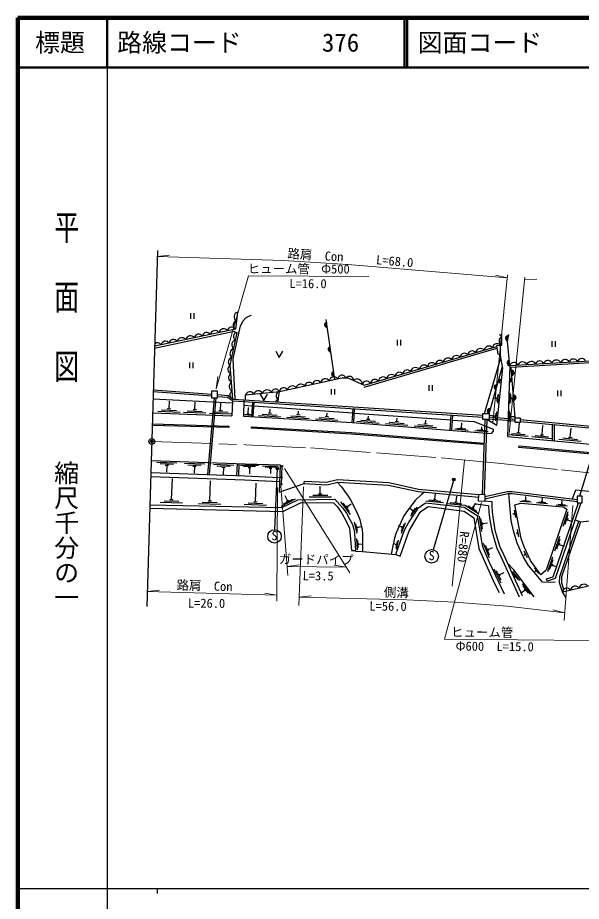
# Model space of a CAD drawing. Units: millimetres at full size, sheet at 1:1000; details may follow other scales. Extents: x 40000 to 680000, y 20000 to 380000.
# Drawn here: x 40000 to 153262, y 202409 to 380000 of the extents above; entities that cross this region are included whole.
import ezdxf
from ezdxf.enums import TextEntityAlignment as Align

# ---------------------------------------------------------------- set-up
doc = ezdxf.new("R2010")
doc.units = ezdxf.units.MM
doc.header["$LTSCALE"] = 1000
doc.header["$PDMODE"] = 32
doc.header["$PDSIZE"] = 500
doc.linetypes.add('CHAIN', pattern=[18.5, 12, -1.5, 3.5, -1.5])
for name, color, linetype, lineweight in [('M-BGD', 7, 'Continuous', 25), ('M-BGD-EXST', 7, 'Continuous', 25), ('M-BMK', 2, 'CHAIN', 13), ('M-BMK-OTRS', 5, 'Continuous', 25), ('M-BMK-SRVR', 3, 'Continuous', 25), ('M-STR-HTXT', 7, 'Continuous', 13), ('M-TTL', 2, 'Continuous', 140), ('M-TTL-BAND', 7, 'Continuous', 25), ('M-TTL-LINE', 7, 'Continuous', 50)]:
    doc.layers.add(name, color=color, linetype=linetype, lineweight=lineweight)
doc.layers.add('M-OTRS', color=6, linetype='Continuous')
doc.layers.add('M-TTL-TXT', color=7, linetype='Continuous')
doc.styles.add('@ＭＳ ゴシック', font='')
doc.styles.add('ＭＳ ゴシック', font='')
doc.styles.get('@ＭＳ ゴシック').set_extended_font_data('@MS Gothic')
doc.styles.get('ＭＳ ゴシック').set_extended_font_data('MS Gothic')

msp = doc.modelspace()

# ---------------------------------------------------------------- hatches: boundary and pattern name
at = {"layer": 'M-BGD'}
for points in [[(102236, 317810), (102094, 318799, 1)], [(138430, 315079), (138618, 316061, 0.41421), (138033, 315664, 0.41421)], [(102944, 312860), (102802, 313850, 1)], [(138888, 310100), (138787, 311095, 1)], [(139242, 309115), (139316, 308117, 1)], [(103652, 307910), (103510, 308900, 1)], [(136099, 305254), (136374, 306216, 0.41421), (135756, 305872, 0.41421)], [(139615, 304128), (139689, 303131, 1)], [(134726, 300447), (135001, 301408, 0.41421), (134383, 301065, 0.41421)]]:
    msp.add_hatch(color=256, dxfattribs=at).paths.add_polyline_path(points)
at = {"layer": 'M-BGD-EXST'}
for points in [[(91941, 289285, 1), (92380, 289524, 0.41421), (92041, 289624, 0.41421)], [(127412, 287072, 1), (127851, 287311, 0.41421), (127512, 287411, 0.41421)]]:
    msp.add_hatch(color=256, dxfattribs=at).paths.add_polyline_path(points)

# ---------------------------------------------------------------- linework, layer by layer
at = {"layer": 'M-BGD'}
for p, q in [((74740, 320622), (74740, 319504)), ((75407, 320622), (75407, 319504)), ((103740, 307292), (102020, 319317)), ((116245, 315227), (116245, 314109)), ((116911, 315227), (116911, 314109)), ((147353, 314968), (147353, 313850)), ((148020, 314968), (148020, 313850)), ((109605, 305765), (136285, 313562)), ((133800, 300447), (137117, 311660)), ((138888, 310100), (162201, 311454)), ((139193, 309767), (162222, 311105)), ((74507, 310690), (74507, 309572)), ((75174, 310690), (75174, 309572)), ((134726, 300447), (137421, 309881)), ((138888, 310100), (138425, 295858)), ((139954, 299591), (139193, 309767)), ((136827, 306668), (136889, 307265)), ((136871, 306513), (136964, 307408)), ((139006, 307574), (138977, 306674)), ((139061, 307422), (139042, 306822)), ((122649, 306148), (122649, 305030)), ((123316, 306148), (123316, 305030)), ((136798, 306973), (136697, 306983)), ((136791, 306903), (136805, 307042)), ((139114, 307190), (139109, 307050)), ((139111, 307120), (139291, 307114)), ((78919, 303915), (67253, 304776)), ((78919, 304266), (67263, 305126)), ((92305, 302756), (92599, 304874)), ((102969, 305372), (102969, 304254)), ((103636, 305372), (103636, 304254)), ((136372, 302843), (136495, 304037)), ((136461, 302532), (136646, 304323)), ((138910, 304618), (138837, 302369)), ((139048, 304238), (138999, 302739)), ((148471, 305040), (148471, 303922)), ((149138, 305040), (149138, 303922)), ((67211, 303376), (83121, 302577)), ((70418, 301433), (70475, 302932)), ((75601, 301237), (75658, 302736)), ((79461, 303584), (78120, 288185)), ((79812, 303584), (78471, 288172)), ((80784, 301041), (80841, 302539)), ((83137, 302985), (83017, 300005)), ((83137, 302985), (83259, 303329)), ((83137, 302985), (85406, 302852)), ((83259, 303329), (85412, 303202)), ((85412, 303201), (85355, 299936)), ((85393, 302119), (87188, 302003)), ((85406, 302852), (133466, 299744)), ((85412, 303201), (133466, 300094)), ((87048, 299839), (87235, 302733)), ((87347, 299822), (87534, 302714)), ((87487, 301980), (107357, 300558)), ((136315, 303452), (135707, 303515)), ((136300, 303313), (136329, 303591)), ((139179, 303659), (139168, 303309)), ((139173, 303484), (139564, 303471)), ((68147, 300919), (72644, 300749)), ((68908, 301190), (71906, 301077)), ((70068, 301447), (70768, 301420)), ((73330, 300723), (77827, 300552)), ((74091, 300994), (77089, 300880)), ((75251, 301250), (75951, 301224)), ((78513, 300526), (83010, 300356)), ((79274, 300798), (82271, 300684)), ((80434, 301054), (81134, 301027)), ((85373, 300237), (87067, 300138)), ((85680, 300340), (86878, 300270)), ((86146, 300433), (86425, 300416)), ((86286, 300425), (86358, 301656)), ((89144, 300318), (92139, 300143)), ((90309, 300550), (91008, 300509)), ((90659, 300530), (90706, 301348)), ((96040, 300216), (96739, 300175)), ((96389, 300195), (96433, 300939)), ((102120, 299861), (102159, 300529)), ((107234, 298660), (107413, 301428)), ((107534, 298637), (107713, 301409)), ((107656, 300537), (127060, 299149)), ((126927, 297106), (127124, 300154)), ((127227, 297083), (127424, 300134)), ((136008, 299310), (136131, 300504)), ((136097, 298999), (136281, 300790)), ((138792, 300987), (138719, 298738)), ((138930, 300607), (138881, 299108)), ((88378, 300062), (92870, 299800)), ((94108, 299727), (98601, 299465)), ((94874, 299983), (97869, 299808)), ((99839, 299393), (104331, 299131)), ((100605, 299649), (103600, 299474)), ((101771, 299881), (102469, 299840)), ((108156, 298889), (112642, 298535)), ((108928, 299129), (111918, 298893)), ((110098, 299337), (110796, 299282)), ((110447, 299310), (110496, 299933)), ((113906, 298435), (118392, 298081)), ((114677, 298675), (117668, 298439)), ((115847, 298883), (116545, 298828)), ((116196, 298856), (116249, 299522)), ((121597, 298430), (122295, 298375)), ((121946, 298402), (122002, 299110)), ((129176, 297591), (129255, 298591)), ((133887, 299231), (133327, 284215)), ((134287, 299231), (133726, 284201)), ((136298, 298022), (134287, 299230)), ((135950, 299919), (134726, 300045)), ((134726, 299750), (139954, 299295)), ((134726, 299399), (139954, 298943)), ((135936, 299780), (135965, 300058)), ((139061, 300028), (139050, 299678)), ((139055, 299853), (139836, 299828)), ((140631, 296597), (140805, 298475)), ((119655, 297981), (124141, 297627)), ((120427, 298221), (123417, 297985)), ((127801, 297338), (130493, 297126)), ((128264, 297482), (130059, 297341)), ((128966, 297607), (129385, 297574)), ((131876, 297017), (134568, 296804)), ((132339, 297161), (134133, 297019)), ((133041, 297286), (133460, 297253)), ((133250, 297269), (133288, 297747)), ((140317, 296626), (140945, 296568)), ((145362, 296158), (145537, 298045)), ((147495, 295016), (147495, 298269)), ((147895, 294979), (147895, 298232)), ((151048, 295691), (151218, 297528)), ((157075, 297398), (152924, 283845)), ((138565, 296246), (142597, 295872)), ((139262, 296453), (141950, 296204)), ((143296, 295808), (147329, 295434)), ((143993, 296014), (146682, 295765)), ((145049, 296187), (145676, 296129)), ((148752, 295302), (153233, 294886)), ((149527, 295531), (152514, 295254)), ((150699, 295723), (151396, 295659)), ((72011, 290474), (67964, 290626)), ((71327, 290229), (68629, 290331)), ((70282, 289998), (69653, 290022)), ((69967, 290010), (69917, 288661)), ((77575, 290243), (73527, 290390)), ((76890, 289998), (74192, 290096)), ((75846, 289766), (75217, 289788)), ((75531, 289777), (75482, 288428)), ((83405, 290012), (79359, 290177)), ((82720, 289770), (80022, 289879)), ((81675, 289542), (81045, 289568)), ((81360, 289555), (81305, 288206)), ((84058, 287980), (84141, 290379)), ((84408, 287968), (84491, 290367)), ((88375, 290001), (84776, 290030)), ((87774, 289766), (85374, 289785)), ((86852, 289533), (86292, 289538)), ((86572, 289535), (86562, 288335)), ((92374, 289819), (89225, 289863)), ((91846, 289616), (89747, 289645)), ((92728, 290141), (92533, 284670)), ((93104, 290042), (92947, 285994)), ((91039, 289417), (90549, 289424)), ((90794, 289421), (90779, 288371)), ((70921, 283172), (71078, 287399)), ((78595, 282895), (78753, 286893)), ((87798, 282728), (87937, 286447)), ((92533, 284670), (97579, 286379)), ((100445, 284320), (101145, 284317)), ((100795, 284318), (100802, 285818)), ((123830, 283189), (123949, 284383)), ((68650, 282656), (73147, 282488)), ((69410, 282928), (72408, 282816)), ((70571, 283185), (71270, 283159)), ((76324, 282380), (80821, 282212)), ((77085, 282651), (80082, 282540)), ((78245, 282908), (78944, 282882)), ((86288, 282484), (89286, 282372)), ((87449, 282741), (88148, 282715)), ((93041, 281843), (95834, 283299)), ((93409, 282271), (95272, 283242)), ((94243, 282943), (93758, 283874)), ((94026, 282830), (94461, 283056)), ((98543, 283729), (103042, 283708)), ((99294, 284025), (102294, 284011)), ((104883, 282692), (106785, 280181)), ((105367, 282400), (106635, 280726)), ((121991, 282890), (125573, 282532)), ((122612, 283069), (125000, 282831)), ((123551, 283217), (124108, 283161)), ((126262, 282391), (129841, 281999)), ((126885, 282564), (129271, 282303)), ((127826, 282702), (128382, 282641)), ((128104, 282672), (128235, 283865)), ((131510, 281539), (132065, 282430)), ((140936, 282835), (143180, 282666)), ((141321, 282956), (142817, 282844)), ((141906, 283063), (142255, 283036)), ((142081, 283050), (142137, 283797)), ((144245, 282551), (146489, 282382)), ((144631, 282672), (146126, 282559)), ((145215, 282779), (145564, 282752)), ((145390, 282765), (145446, 283513)), ((149377, 282292), (149433, 283040)), ((85527, 282212), (90024, 282044)), ((106021, 281885), (106316, 281495)), ((106169, 281690), (107006, 282324)), ((119411, 280902), (118793, 281328)), ((119018, 279806), (120297, 281658)), ((119108, 280200), (119960, 281434)), ((119311, 280758), (119510, 281046)), ((129951, 282016), (132624, 280350)), ((130508, 281917), (132290, 280806)), ((131302, 281669), (131718, 281410)), ((140095, 279559), (139832, 281035)), ((148232, 282078), (150476, 281908)), ((148617, 282199), (150113, 282086)), ((149202, 282305), (149551, 282279)), ((150543, 280716), (149566, 277721)), ((153089, 278705), (172363, 280659)), ((132706, 279816), (133195, 276704)), ((132995, 279330), (133321, 277255)), ((139816, 280271), (139510, 280216)), ((139846, 280099), (139785, 280443)), ((150580, 280152), (149929, 278155)), ((150530, 279321), (150378, 278856)), ((150454, 279089), (151452, 278763)), ((151999, 279072), (153089, 278705)), ((107645, 278577), (108158, 276386)), ((107877, 278246), (108219, 276786)), ((108154, 277720), (108233, 277380)), ((108194, 277550), (108924, 277721)), ((117232, 277584), (116533, 277856)), ((117100, 276830), (117644, 278228)), ((117104, 276426), (117919, 278524)), ((117169, 277421), (117296, 277747)), ((133327, 278567), (133403, 278083)), ((133365, 278325), (134402, 278488)), ((140722, 275654), (140459, 277131)), ((108104, 275306), (108219, 273059)), ((140443, 276366), (140137, 276312)), ((140474, 276194), (140412, 276539)), ((148903, 275753), (147879, 272774)), ((108273, 274939), (108350, 273441)), ((108452, 274372), (108470, 274023)), ((108461, 274198), (109210, 274236)), ((116097, 274145), (115512, 274277)), ((116066, 274008), (116128, 274281)), ((116082, 273533), (116346, 274703)), ((116133, 273214), (116529, 274970)), ((133534, 274401), (134765, 271501)), ((133932, 273999), (134753, 272066)), ((134536, 273115), (135503, 273525)), ((148931, 275189), (148249, 273203)), ((148868, 274359), (148709, 273896)), ((148788, 274127), (149781, 273786)), ((134440, 273341), (134632, 272890)), ((141988, 272061), (141709, 271926)), ((142451, 271452), (141796, 272801)), ((142065, 271904), (141912, 272219)), ((147496, 271579), (146459, 268605)), ((147521, 271015), (146830, 269032)), ((147455, 270185), (147294, 269723)), ((147374, 269954), (148366, 269608)), ((135714, 269261), (137100, 266432)), ((136134, 268882), (137057, 266996)), ((136676, 268251), (136892, 267811)), ((136784, 268031), (137727, 268493)), ((140886, 266913), (139505, 268690)), ((140537, 267117), (139617, 268302)), ((144749, 268293), (143862, 269502)), ((144184, 268809), (143934, 268625)), ((144288, 268668), (144081, 268950)), ((139958, 267617), (139801, 267495)), ((140066, 267479), (139851, 267756)), ((141956, 264965), (141247, 264411)), ((143072, 264124), (141408, 266250)), ((142653, 264367), (141543, 265785)), ((142086, 264800), (141827, 265131))]:
    msp.add_line(p, q, dxfattribs=at)
for points in [[(84139, 320832), (83745, 317420), (67529, 313973)], [(83725, 303301), (83316, 311467), (84775, 318092), (85316, 319070), (85878, 319674), (86420, 320027), (86982, 320215)], [(83853, 316686), (83530, 316925), (67516, 313521)], [(83259, 303329), (82724, 310130), (84082, 316756)], [(137037, 314146), (137273, 314215), (137306, 316454)], [(138888, 310100), (138397, 314910), (138669, 316324)], [(85774, 303178), (85812, 304181), (92599, 304874), (105119, 307591), (106348, 307608), (109630, 306137), (136235, 313912)], [(91862, 313010), (92577, 311715), (93293, 313010)], [(137421, 309881), (137117, 311660), (136989, 312411)], [(136298, 298022), (137492, 309605), (137421, 309881)], [(83259, 303329), (82300, 304016), (80160, 304174)], [(83137, 302985), (82176, 303674), (80160, 303823)], [(88759, 304351), (89475, 303056), (90191, 304351)], [(67128, 300607), (82999, 300006), (83017, 300005)], [(85355, 299936), (85415, 299934), (107213, 298662), (135134, 296459)], [(127359, 299128), (131706, 298817), (135535, 297271), (135518, 296870), (135134, 296459)], [(141001, 299210), (157985, 297667), (159104, 296311), (205564, 293097)], [(141001, 298859), (157808, 297331), (158930, 295973), (205509, 292750)], [(67059, 298345), (82457, 297903), (82449, 297603), (67050, 298045)], [(133700, 294215), (107052, 296317), (86984, 297489), (87002, 297788), (107073, 296617), (133711, 294515)], [(138425, 295858), (187651, 291292), (205005, 289561)], [(66838, 290975), (85714, 290324), (92728, 290141)], [(66742, 287776), (85610, 287126), (92609, 286812)], [(66766, 288576), (85641, 287925), (92638, 287611)], [(97579, 286379), (97607, 286879), (102044, 286626), (104275, 287183), (114605, 286560), (120553, 285252), (132659, 284146)], [(97579, 286379), (102091, 286122), (104321, 286680), (114536, 286063), (120476, 284757), (132641, 283645)], [(104211, 286652), (105080, 285683), (105834, 284666), (106299, 284025), (106877, 283083), (107544, 281802), (108199, 280441), (108727, 279134), (108966, 278230), (109192, 277225), (109319, 276163), (109269, 272733)], [(121742, 284641), (121156, 284197), (119897, 282938), (118374, 281050), (117622, 279890), (116695, 277949), (116082, 276445), (115750, 275379), (115400, 273840), (115051, 272200)], [(133868, 283322), (138506, 284344), (139369, 284357), (152399, 282767)], [(133883, 283735), (138460, 284743), (139390, 284758), (152399, 283170)], [(148038, 266510), (145436, 266534), (143773, 268582), (142617, 269930), (141629, 271568), (140399, 274417), (139652, 276850), (139146, 278945), (138809, 282781), (138699, 284347)], [(151520, 283277), (152160, 285111), (177311, 282604), (181160, 281580)], [(66551, 281438), (93259, 280760), (93260, 280760), (96973, 282544), (103476, 282522), (104242, 281668), (105184, 280289), (106038, 278779), (106695, 277379), (107067, 272936), (107857, 272936)], [(66570, 282078), (93069, 281545), (93070, 281546), (96285, 283130), (103703, 283216), (105347, 281451), (106064, 280425), (106805, 278992), (107263, 278140), (107547, 277176), (107659, 276465), (107867, 272753)], [(115995, 272113), (117441, 276317), (117874, 277294), (118540, 278481), (120575, 281469), (121367, 282117), (122034, 282513), (129689, 281594), (132336, 279956), (133363, 273996), (133546, 273377), (134716, 270551), (137759, 264216)], [(133852, 282892), (135261, 282759), (135252, 281884), (135332, 280691), (135520, 279189), (135896, 276998), (136366, 275376), (136916, 273632), (137668, 271956), (141360, 263859)], [(153162, 282481), (147985, 267298), (146410, 266773), (146267, 267200), (147631, 267654), (152686, 282481)], [(116854, 271804), (118679, 276865), (120678, 280296), (121000, 280757), (122509, 281791), (129711, 280798), (131682, 279471), (132649, 273333), (135810, 266270), (136761, 264454)], [(131967, 282275), (134588, 281947), (134589, 281947), (134685, 280628), (134877, 279093), (135262, 276853), (135744, 275188), (136308, 273401), (137075, 271688), (140768, 263590)], [(149482, 264599), (166512, 268543), (177897, 270544), (177898, 270545), (177525, 280363)], [(150204, 263388), (149482, 264599), (148873, 266448), (148964, 267689), (148964, 267690), (152758, 278817)], [(153089, 278705), (149303, 267600), (149303, 267599), (149296, 266422), (149647, 265167), (149482, 264599)], [(107867, 272753), (109269, 272733), (115995, 272113), (116854, 271804)], [(143756, 263590), (139674, 269029), (138404, 270340)]]:
    msp.add_lwpolyline(points, dxfattribs=at)
for points in [[(137037, 314146), (136216, 314053), (136452, 312379), (136989, 312411)], [(78919, 303584), (80160, 303584), (80160, 304952), (78919, 304952)], [(133466, 300447), (134726, 300447), (134726, 299231), (133466, 299231)], [(139954, 299591), (141001, 299591), (141001, 298639), (139954, 298639)], [(140714, 293637), (140741, 293935), (187488, 289600), (203547, 287998), (203518, 287699), (187459, 289301)], [(132662, 284239), (133899, 284194), (133849, 282790), (132612, 282834)], [(139926, 282107), (141139, 282442), (149585, 281668), (150348, 281206), (146219, 268935), (145130, 268027), (143034, 270884), (141755, 273645), (141160, 275346)], [(152399, 282481), (153464, 282481), (153464, 283845), (152399, 283845)]]:
    msp.add_lwpolyline(points, close=True, dxfattribs=at)
for centre in [(93110, 289859), (93008, 287612), (92959, 286253)]:
    msp.add_circle(centre, 150, dxfattribs=at)
for centre, radius, start, end in [((84470, 319894), 994, 109.40619, 237.42297), ((84166, 318201), 886, 105.13051, 241.69865), ((102165, 318304), 500, 98.14111, 278.14111), ((76362, 315540), 863, 32.66251, 171.33862), ((77963, 315856), 886, 33.7165, 170.28464), ((79665, 316108), 994, 37.99218, 166.00896), ((81392, 316500), 970, 37.09446, 166.90668), ((83019, 316955), 863, 32.66251, 171.33862), ((84218, 315904), 863, 99.08153, 237.75764), ((137746, 316749), 994, 198.00287, 243.16956), ((68079, 313670), 970, 37.09446, 123.45906), ((69706, 314125), 863, 32.66251, 171.33862), ((71306, 314441), 886, 33.7165, 170.28464), ((73008, 314693), 994, 37.99218, 166.00896), ((74736, 315085), 970, 37.09446, 166.90668), ((83985, 314231), 970, 103.51347, 233.32569), ((136300, 313613), 863, 36.98484, 175.66095), ((137613, 315034), 886, 110.8771, 247.44524), ((138524, 315570), 500, 79.13804, 259.13804), ((83653, 312491), 994, 104.41119, 232.42797), ((102873, 313355), 500, 98.14111, 278.14111), ((129772, 311705), 863, 36.98484, 175.66095), ((131341, 312136), 886, 38.03883, 174.60697), ((133019, 312515), 994, 42.31451, 170.33129), ((134713, 313037), 970, 41.41679, 171.22901), ((83203, 310830), 886, 100.13551, 236.70365), ((124813, 310228), 886, 38.03883, 174.60697), ((126491, 310608), 994, 42.31451, 170.33129), ((128184, 311129), 970, 41.41679, 171.22901), ((138837, 310598), 500, 95.82693, 275.82693), ((141450, 309813), 994, 29.31561, 157.33239), ((143217, 309940), 970, 28.41789, 158.23011), ((144894, 310144), 863, 23.98595, 162.66206), ((146523, 310215), 886, 25.03993, 161.60807), ((148244, 310207), 994, 29.31561, 157.33239), ((150011, 310334), 970, 28.41789, 158.23011), ((151687, 310539), 863, 23.98595, 162.66206), ((153317, 310610), 886, 25.03993, 161.60807), ((83094, 309307), 863, 115.04656, 253.72267), ((118284, 308321), 886, 38.03883, 174.60697), ((119962, 308700), 994, 42.31451, 170.33129), ((121656, 309221), 970, 41.41679, 171.22901), ((123243, 309797), 863, 36.98484, 175.66095), ((139729, 309821), 886, 25.03993, 161.60807), ((139279, 308616), 500, 274.28045, 94.28045), ((83329, 307634), 970, 119.4785, 249.29073), ((101825, 306433), 994, 38.22839, 166.24518), ((103551, 306832), 970, 37.33067, 167.1429), ((103581, 308405), 500, 98.14111, 278.14111), ((105176, 307294), 863, 20.97152, 171.57484), ((106654, 307027), 886, 2.79725, 139.3654), ((108243, 306369), 994, 356.81928, 135.08972), ((111755, 306413), 886, 38.03883, 174.60697), ((113434, 306792), 994, 42.31451, 170.33129), ((115127, 307313), 970, 41.41679, 171.22901), ((116715, 307890), 863, 36.98484, 175.66095), ((83489, 305870), 994, 120.37622, 248.39301), ((93473, 304730), 886, 33.95271, 170.52086), ((95174, 304989), 994, 38.22839, 166.24518), ((96901, 305388), 970, 37.33067, 167.1429), ((98525, 305850), 863, 32.89873, 171.57484), ((100124, 306174), 886, 33.95271, 170.52086), ((110090, 306078), 886, 28.00636, 164.57451), ((111809, 306159), 994, 159.88731, 160.29883), ((136237, 305735), 500, 74.06132, 254.06132), ((83513, 304149), 886, 116.10054, 211.19832), ((86664, 303938), 886, 27.54411, 164.11226), ((88383, 304006), 994, 31.81979, 159.83658), ((90144, 304210), 970, 30.92207, 160.7343), ((91810, 304487), 863, 26.49013, 165.16624), ((92792, 304032), 863, 102.73107, 241.40717), ((139652, 303630), 500, 274.28045, 94.28045), ((92665, 302348), 970, 107.16301, 152.97524), ((134864, 300927), 500, 74.06132, 254.06132), ((150358, 264465), 886, 34.75686, 171.325), ((152055, 264748), 994, 39.03254, 167.04932), ((153776, 265171), 970, 38.13482, 167.94704)]:
    msp.add_arc(centre, radius, start, end, dxfattribs=at)
at = {"layer": 'M-BGD-EXST'}
for p, q in [((92161, 289404), (91624, 277102)), ((127632, 287192), (123511, 273047))]:
    msp.add_line(p, q, dxfattribs=at)
for centre, radius in [((92161, 289404), 250), ((127632, 287192), 250), ((91610, 275752), 1350), ((123187, 271736), 1350)]:
    msp.add_circle(centre, radius, dxfattribs=at)
at = {"layer": 'M-BMK'}
msp.add_lwpolyline([(66954, 294833), (85878, 294181), (98843, 293524), (112076, 292536), (125114, 291550), (136487, 290450), (149306, 289100), (164583, 287421), (214440, 282069), (243444, 279263), (264158, 277028)], dxfattribs=at)
at = {"layer": 'M-BMK-OTRS'}
msp.add_line((68108, 333233), (65956, 261649), dxfattribs=at)
at = {"layer": 'M-BMK-SRVR'}
msp.add_circle((66954, 294833), 600, dxfattribs=at)
at = {"layer": 'M-OTRS'}
msp.add_point((66954, 294833), dxfattribs=at)
msp.add_point((66954, 294833), dxfattribs=at)
at = {"layer": 'M-STR-HTXT'}
for p, q in [((68071, 331980), (70511, 332248)), ((79872, 305422), (86406, 328105)), ((86406, 328105), (110593, 328007)), ((138447, 328305), (135486, 298577)), ((138388, 327709), (135994, 328251)), ((138737, 296444), (141906, 327868)), ((141847, 327282), (144297, 327443)), ((79872, 305422), (80216, 307852)), ((127316, 265756), (129767, 291100)), ((93629, 289373), (106741, 268441)), ((92053, 262748), (92192, 285564)), ((94288, 267881), (92885, 285845)), ((96492, 261859), (97420, 285686)), ((133194, 282583), (125765, 255081)), ((151548, 281948), (149818, 258816)), ((94144, 269726), (96579, 270034)), ((94144, 269726), (106037, 269564)), ((106037, 269564), (103611, 269938)), ((66048, 264700), (68488, 264969)), ((92061, 263918), (66048, 264700)), ((92061, 263918), (89641, 264333)), ((96557, 263513), (98995, 263794)), ((149933, 260360), (147558, 260979)), ((125765, 255081), (155093, 254830))]:
    msp.add_line(p, q, dxfattribs=at)
for points in [[(138388, 327709), (111177, 329972), (106361, 330373), (93373, 331219), (68071, 331980)], [(96557, 263513), (118175, 262975), (127784, 262555), (138374, 261698), (149933, 260360)]]:
    msp.add_lwpolyline(points, dxfattribs=at)
at = {"layer": 'M-TTL'}
for p, q in [((40000, 380000), (40000, 20000)), ((680000, 380000), (40000, 380000))]:
    msp.add_line(p, q, dxfattribs=at)
at = {"layer": 'M-TTL-BAND'}
for p, q in [((58000, 370000), (58000, 20000)), ((40000, 205000), (579000, 205000)), ((68000, 205000), (68000, 204000))]:
    msp.add_line(p, q, dxfattribs=at)
at = {"layer": 'M-TTL-LINE'}
for p, q in [((58000, 380000), (58000, 370000)), ((117750, 380000), (117750, 370000)), ((118250, 380000), (118250, 370000)), ((40000, 370000), (680000, 370000))]:
    msp.add_line(p, q, dxfattribs=at)

# ---------------------------------------------------------------- texts
at = {"layer": 'M-BGD-EXST', "style": 'ＭＳ ゴシック'}
for p in [(90954, 274460), (122531, 270444)]:
    msp.add_text('S', height=1833, rotation=358.508, dxfattribs=at).set_placement(p, align=Align.BOTTOM_LEFT)
at = {"layer": 'M-STR-HTXT', "style": 'ＭＳ ゴシック'}
for s, rotation, p in [('路肩\u3000Con', 356.272, (94136, 331169)), ('L=68.0', 355.245, (111923, 329910)), ('ヒューム管', 359.767, (86213, 328106)), ('Φ500', 359.767, (100974, 328046)), ('L=16.0', 359.767, (94598, 325106)), ('R=880', 264.476, (128394, 276903)), ('ガードパイプ', 359.22, (92463, 269749)), ('L=3.5', 359.511, (97246, 266393)), ('路肩\u3000Con', 358.278, (71887, 264525)), ('側溝', 358.575, (113544, 263090)), ('L=26.0', 359.511, (74206, 260896)), ('L=56.0', 359.511, (110670, 260289)), ('ヒューム管', 359.511, (127074, 255070)), ('Φ600\u3000L=15.0', 359.511, (127979, 252247))]:
    msp.add_text(s, height=1833, rotation=rotation, dxfattribs=at).set_placement(p, align=Align.BOTTOM_LEFT)
at = {"layer": 'M-TTL-BAND', "style": '@ＭＳ ゴシック', "width": 1.4}
msp.add_text('平  面  図', height=3666, rotation=270, dxfattribs=at).set_placement((49777, 306475), align=Align.MIDDLE_RIGHT)
at = {"layer": 'M-TTL-BAND', "style": '@ＭＳ ゴシック'}
msp.add_text('縮尺千分の一', height=3666, rotation=270, dxfattribs=at).set_placement((49777, 261030), align=Align.MIDDLE_RIGHT)
at = {"layer": 'M-TTL-TXT', "style": 'ＭＳ ゴシック'}
msp.add_text('標題', height=3666, dxfattribs=at).set_placement((48500, 375000), align=Align.MIDDLE_CENTER)
for s, p in [('路線コード', (60000, 375000)), ('376', (101142, 375000)), ('図面コード', (120380, 375000))]:
    msp.add_text(s, height=3666, dxfattribs=at).set_placement(p, align=Align.MIDDLE_LEFT)

doc.saveas('drawing.dxf')
